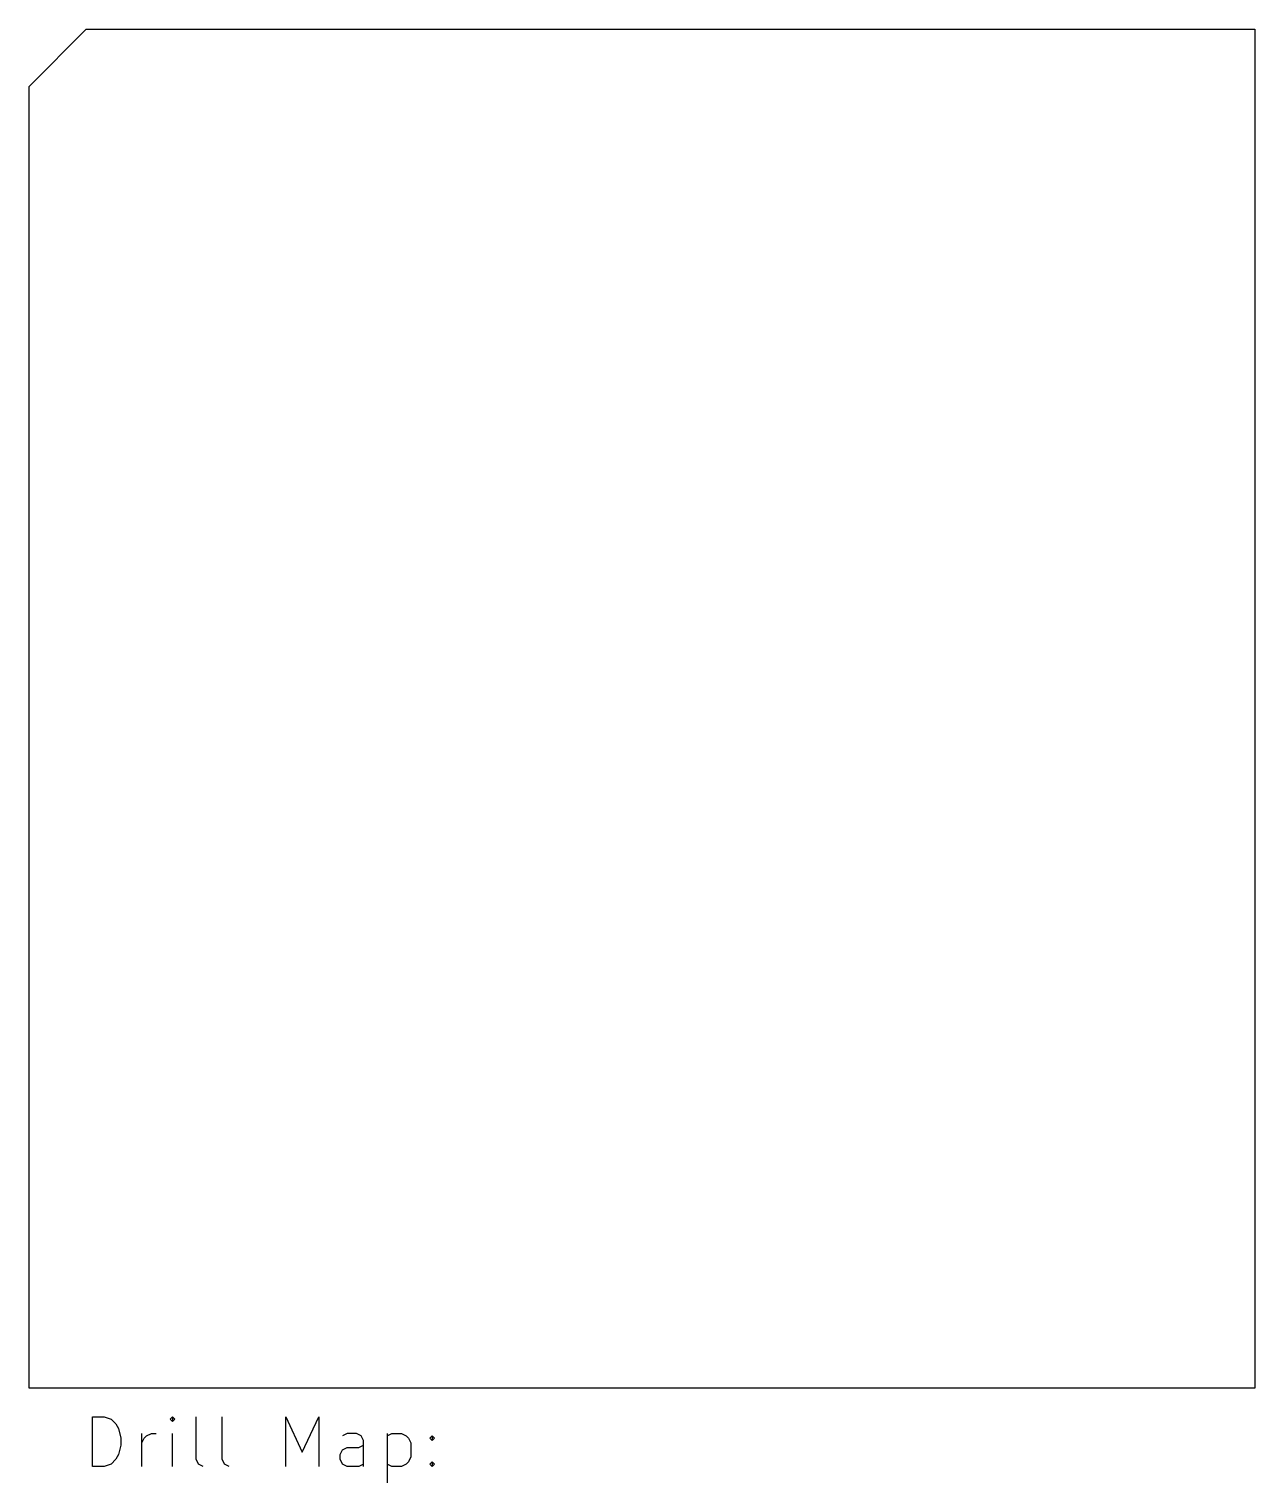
# Model space of a CAD drawing. Extents: x 117.5 to 167, y -132 to -73.3.
import ezdxf

# ---------------------------------------------------------------- set-up
doc = ezdxf.new("R2010")
doc.units = 0
doc.layers.add('BLACK', color=7, linetype='CONTINUOUS')

msp = doc.modelspace()

# ---------------------------------------------------------------- linework, layer by layer
at = {"layer": 'BLACK', "linetype": 'CONTINUOUS'}
for p, q in [((117.5, -75.6), (119.8, -73.286)), ((119.8, -73.286), (167, -73.286)), ((167, -73.286), (167, -128.15)), ((117.5, -128.15), (117.5, -75.6)), ((167, -128.15), (117.5, -128.15)), ((120.058, -131.315), (120.058, -129.315)), ((120.058, -129.315), (120.534, -129.315)), ((120.534, -129.315), (120.82, -129.41)), ((120.82, -129.41), (121.01, -129.601)), ((121.01, -129.601), (121.105, -129.791)), ((123.296, -129.315), (123.201, -129.41)), ((123.201, -129.41), (123.296, -129.505)), ((123.391, -129.41), (123.296, -129.315)), ((123.296, -129.315), (123.296, -129.505)), ((123.296, -129.505), (123.391, -129.41)), ((124.248, -131.029), (124.248, -129.315)), ((125.296, -131.029), (125.296, -129.315)), ((127.867, -131.315), (127.867, -129.315)), ((127.867, -129.315), (128.534, -130.743)), ((128.534, -130.743), (129.201, -129.315)), ((129.201, -129.315), (129.201, -131.315)), ((121.105, -129.791), (121.201, -130.172)), ((121.201, -130.172), (121.201, -130.458)), ((122.058, -131.315), (122.058, -129.982)), ((122.058, -130.362), (122.153, -130.172)), ((122.153, -130.172), (122.248, -130.077)), ((122.248, -130.077), (122.439, -129.982)), ((122.439, -129.982), (122.629, -129.982)), ((123.296, -131.315), (123.296, -129.982)), ((130.343, -129.982), (130.153, -130.077)), ((130.724, -129.982), (130.343, -129.982)), ((130.915, -130.077), (130.724, -129.982)), ((131.01, -130.267), (130.915, -130.077)), ((131.01, -131.315), (131.01, -130.267)), ((131.963, -129.982), (131.963, -131.982)), ((131.963, -130.077), (132.153, -129.982)), ((132.153, -129.982), (132.534, -129.982)), ((132.534, -129.982), (132.724, -130.077)), ((132.724, -130.077), (132.82, -130.172)), ((132.82, -130.172), (132.915, -130.362)), ((133.677, -130.172), (133.772, -130.077)), ((133.772, -130.267), (133.677, -130.172)), ((133.772, -130.077), (133.867, -130.172)), ((133.772, -130.077), (133.772, -130.267)), ((133.867, -130.172), (133.772, -130.267)), ((121.105, -130.839), (121.01, -131.029)), ((121.201, -130.458), (121.105, -130.839)), ((130.058, -130.839), (130.153, -130.648)), ((130.058, -131.029), (130.058, -130.839)), ((130.153, -130.648), (130.343, -130.553)), ((130.343, -130.553), (130.82, -130.553)), ((130.82, -130.553), (131.01, -130.458)), ((132.915, -130.362), (132.915, -130.934)), ((120.534, -131.315), (120.058, -131.315)), ((120.82, -131.22), (120.534, -131.315)), ((121.01, -131.029), (120.82, -131.22)), ((124.343, -131.22), (124.248, -131.029)), ((124.534, -131.315), (124.343, -131.22)), ((125.391, -131.22), (125.296, -131.029)), ((125.582, -131.315), (125.391, -131.22)), ((130.153, -131.22), (130.058, -131.029)), ((130.343, -131.315), (130.153, -131.22)), ((130.82, -131.315), (130.343, -131.315)), ((131.01, -131.22), (130.82, -131.315)), ((132.153, -131.315), (131.963, -131.22)), ((132.534, -131.315), (132.153, -131.315)), ((132.724, -131.22), (132.534, -131.315)), ((132.82, -131.124), (132.724, -131.22)), ((132.915, -130.934), (132.82, -131.124)), ((133.677, -131.22), (133.772, -131.124)), ((133.772, -131.315), (133.677, -131.22)), ((133.772, -131.124), (133.867, -131.22)), ((133.772, -131.124), (133.772, -131.315)), ((133.867, -131.22), (133.772, -131.315))]:
    msp.add_line(p, q, dxfattribs=at)

doc.saveas('drawing.dxf')
